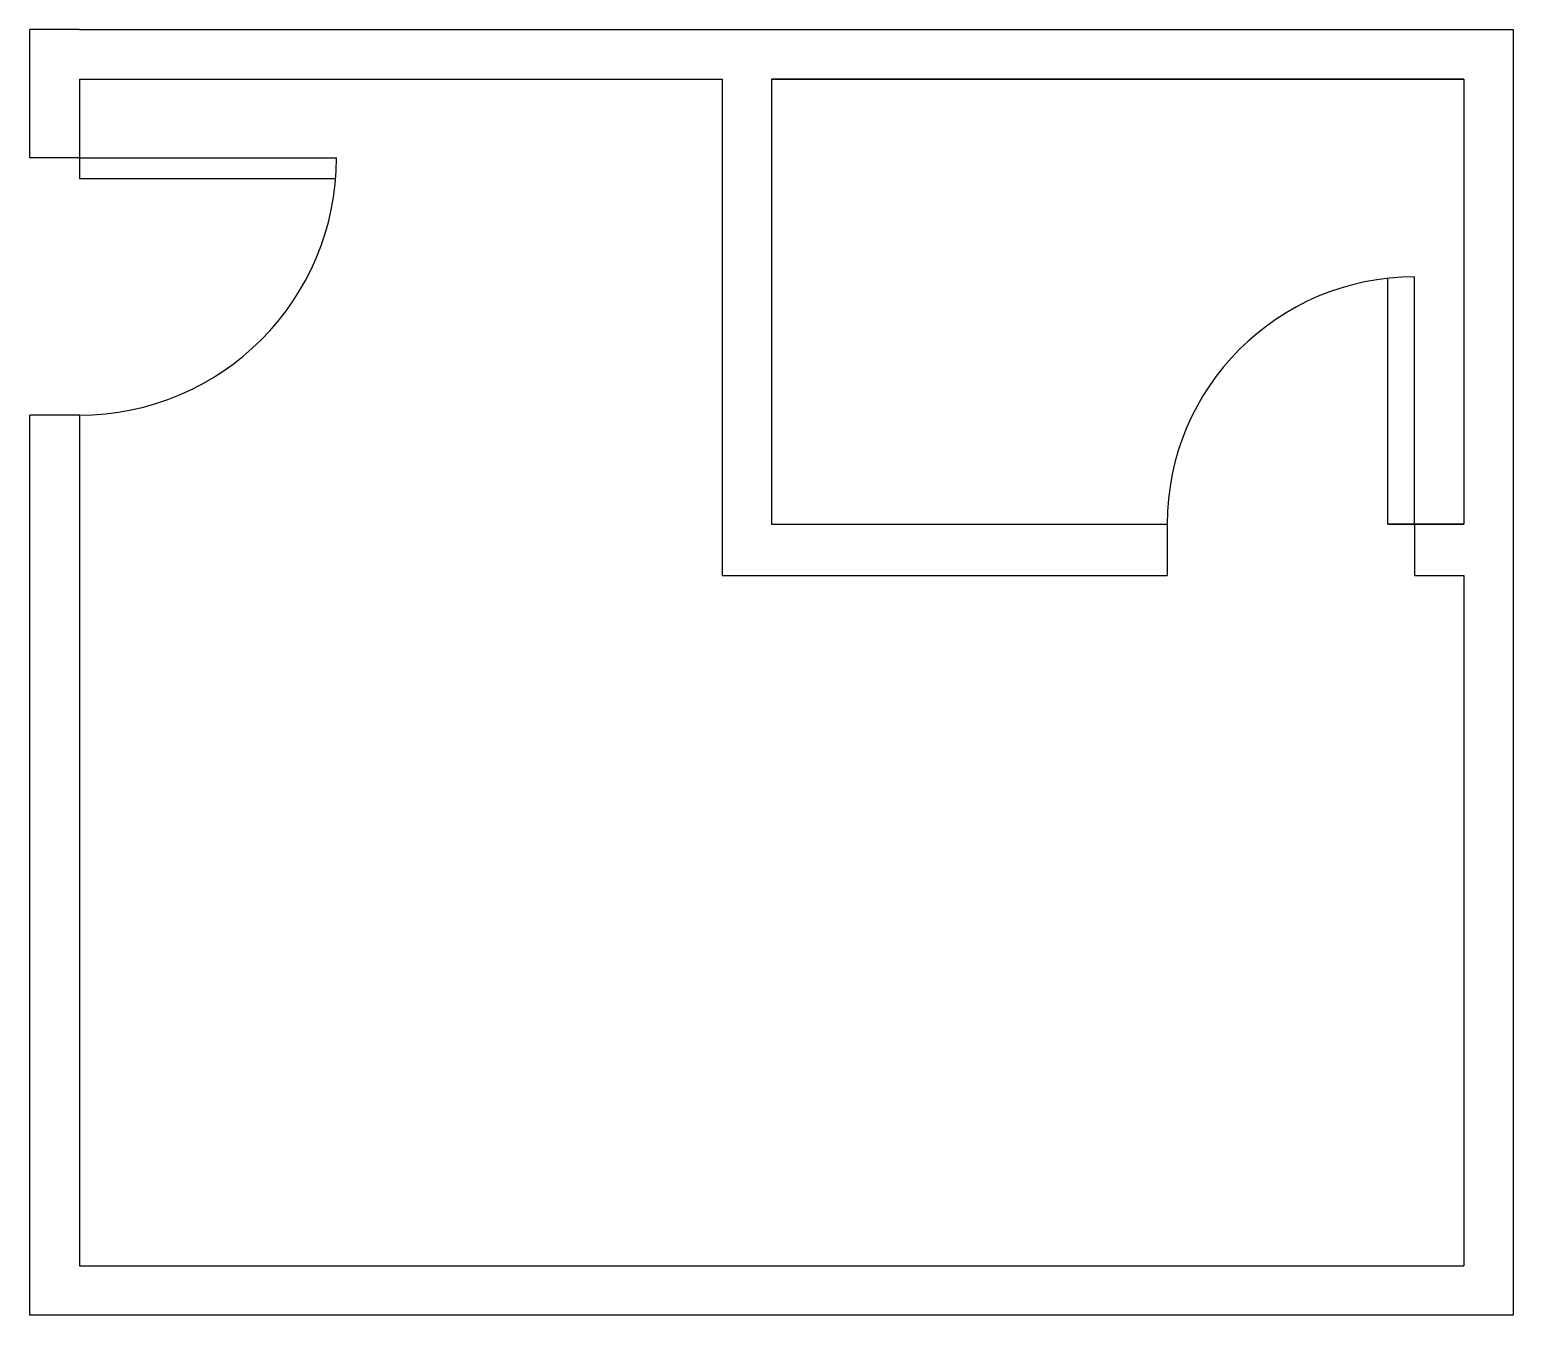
# Model space of a CAD drawing. Header units: millimetres. Extents: x 1494 to 1674, y 2094 to 2250.
import ezdxf

# ---------------------------------------------------------------- set-up
doc = ezdxf.new("R2010")
doc.units = ezdxf.units.MM

msp = doc.modelspace()

# ---------------------------------------------------------------- linework, layer by layer
for p, q in [((1500.39, 2249.66), (1494.36, 2249.66)), ((1494.36, 2234.09), (1494.36, 2249.66)), ((1500.39, 2249.66), (1668.39, 2249.66)), ((1668.39, 2249.66), (1674.39, 2249.66)), ((1674.39, 2249.66), (1674.39, 2093.66)), ((1500.39, 2243.66), (1578.39, 2243.66)), ((1500.39, 2243.66), (1500.39, 2231.59)), ((1500.39, 2243.66), (1500.39, 2234.09)), ((1578.39, 2243.66), (1578.39, 2189.41)), ((1668.39, 2243.66), (1584.39, 2243.66)), ((1584.39, 2243.66), (1584.39, 2189.66)), ((1584.39, 2243.66), (1668.39, 2243.66)), ((1668.39, 2243.66), (1668.39, 2189.66)), ((1500.39, 2234.09), (1494.36, 2234.09)), ((1500.39, 2234.09), (1500.39, 2231.59)), ((1500.39, 2234.09), (1531.59, 2234.09)), ((1500.39, 2234.09), (1500.39, 2231.59)), ((1500.39, 2231.59), (1531.49, 2231.59)), ((1659.16, 2189.66), (1659.16, 2219.48)), ((1662.39, 2189.66), (1662.39, 2219.66)), ((1494.36, 2093.66), (1494.36, 2202.89)), ((1500.39, 2202.89), (1494.36, 2202.89)), ((1500.39, 2202.89), (1500.39, 2099.66)), ((1578.39, 2189.41), (1578.39, 2183.41)), ((1584.39, 2189.66), (1632.39, 2189.66)), ((1632.39, 2189.66), (1632.39, 2183.41)), ((1662.39, 2189.66), (1659.16, 2189.66)), ((1662.39, 2189.66), (1659.16, 2189.66)), ((1659.16, 2189.66), (1668.39, 2189.66)), ((1668.39, 2189.66), (1662.39, 2189.66)), ((1662.39, 2189.66), (1662.39, 2183.41)), ((1668.39, 2189.66), (1668.39, 2189.66)), ((1578.39, 2183.41), (1632.39, 2183.41)), ((1662.39, 2183.41), (1668.39, 2183.41)), ((1668.39, 2183.41), (1668.39, 2099.66)), ((1500.39, 2099.66), (1668.39, 2099.66)), ((1500.36, 2093.66), (1494.36, 2093.66)), ((1506.39, 2093.66), (1500.36, 2093.66)), ((1674.39, 2093.66), (1506.39, 2093.66))]:
    msp.add_line(p, q)
for centre, radius, start, end in [((1500.39, 2234.09), 31.2, 270, 0), ((1662.39, 2189.66), 30, 90, 180)]:
    msp.add_arc(centre, radius, start, end)

doc.saveas('drawing.dxf')
